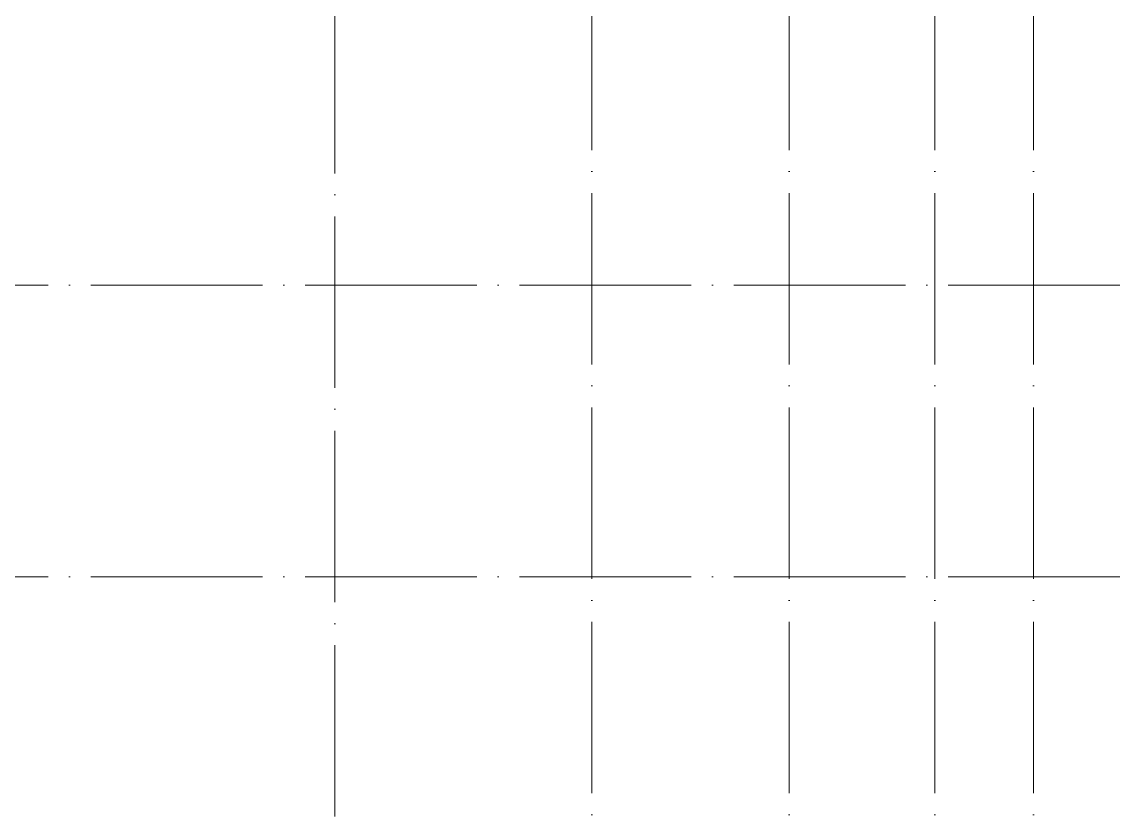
# Model space of a CAD drawing. Header units: millimetres. Extents: x -4370 to 196781, y -4577 to 61202.
# Drawn here: x 71152 to 83983, y 16412 to 25695 of the extents above; entities that cross this region are included whole.
import ezdxf

# ---------------------------------------------------------------- set-up
doc = ezdxf.new("R2010")
doc.units = ezdxf.units.MM
doc.linetypes.add('ADSK_Линия сетки', pattern=[2500, 2000, -250, 0, -250])
doc.layers.add('S-GRID-____-OTLN', color=1, linetype='Continuous', lineweight=9)

msp = doc.modelspace()

# ---------------------------------------------------------------- linework, layer by layer
at = {"layer": 'S-GRID-____-OTLN', "linetype": 'ADSK_Линия сетки'}
for p, q in [((74800, -3572.657751), (74800, 61202.00513)), ((77800, 61202.00513), (77800, -3758.83936)), ((80100, 61202.00513), (80100, -3572.657751)), ((81800, 61202.00513), (81800, -3572.657751)), ((82950.00013, 61202.00513), (82950.00013, -3572.657751)), ((-3047.723308, 22625.000586), (156348.554077, 22625.000586)), ((-3047.723308, 19225.000586), (156348.554077, 19225.000586))]:
    msp.add_line(p, q, dxfattribs=at)

doc.saveas('drawing.dxf')
